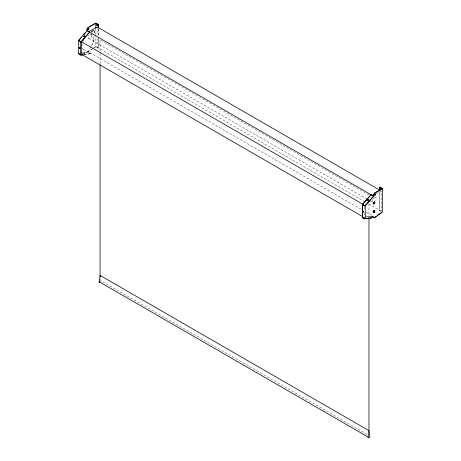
<?xml version="1.0" encoding="UTF-8"?>
<svg xmlns="http://www.w3.org/2000/svg" width="461" height="461" viewBox="0 0 461 461"><rect width="100%" height="100%" fill="white"/><g stroke="black" fill="none" stroke-linecap="round" stroke-linejoin="round"><path stroke-width="0.35" stroke-dasharray="2.31 1.73" d="M83.925 53.914C86.023 53.355 82.865 54.519 84.922 53.839M84.363 54.657L90.563 53.822L88.166 51.955L93.427 48.296M366.576 217.033L372.05 216.1L373.214 216.774M90.892 46.688L88.431 50.854A1.32 0.761 -60 0 1 87.112 51.615M91.197 46.065L91.929 44.896A8.442 4.875 -60 0 0 93.635 39.156A8.235 4.754 -60 0 0 91.929 35.388L88.431 33.365M93.001 48.376L87.999 51.857L80.589 52.859M93.554 47.99L95.779 46.446L365.077 201.947M94.009 47.886L95.767 46.665L95.767 35.313M95.767 46.665L98.458 47.996L98.458 37.358M381.218 211.472L379.708 210.602L379.887 191.332M376.504 193.758L381.282 190.998L381.282 211.299M78.566 53.136L79.914 52.952M82.098 52.773L87.999 51.857L88.172 52.439L90.563 53.822M83.804 54.542L90.615 53.62M362.565 217.385L364.599 217.108M365.273 217.016L372.05 216.1M81.787 53.453L89.486 52.479L361.24 209.375M368.103 217.281L373.704 216.572L366.224 212.25M84.369 53.851L84.006 53.626M84.484 53.885L84.841 54.127M93.744 30.639L94.027 30.801A2.305 1.331 -60 0 1 94.027 33.463M374.499 196.778L375.744 197.498A2.893 1.671 -60 0 1 375.744 200.835M368.973 194.98L100.054 39.721L100.054 51.459M93.635 39.156L93.595 39.133A8.442 4.875 -60 0 1 91.889 44.867L91.929 44.896M88.639 38.413L366.622 198.904M370.362 201.065L372.229 202.143M368.817 204.102L381.495 211.403M83.654 49.621L87.158 51.644M371.992 216.301L373.75 217.315M363.36 217.004L364.605 217.725M100.596 278.755L100.924 280.778L367.348 434.596M379.708 192.151L379.708 210.602M368.973 203.601L368.973 217.252M364.605 206.643L364.605 210.107M364.605 212.878L364.605 217.027M100.054 53.482L100.054 64.252M98.458 28.853L98.458 36.65M98.279 28.957L98.279 36.056M98.279 38.891L98.279 48.117M97.064 26.905L97.064 35.307M97.064 38.107L97.064 47.212M95.779 28.72L95.767 34.604M372.851 199.164A2.893 1.671 -60 0 1 375.744 197.498M372.321 201.751A2.893 1.671 -60 0 1 372.528 199.844M92.056 35.382A2.893 1.671 -60 0 1 89.059 38.545A2.893 1.671 -60 0 1 88.639 35.076M83.7 49.644A8.235 4.754 -60 0 1 81.995 45.875A8.442 4.875 -60 0 1 83.7 40.142M91.555 32.04A2.305 1.331 -60 0 1 93.86 30.708A2.305 1.331 -60 0 1 93.86 33.371M91.295 34.46A2.305 1.331 -60 0 0 91.555 34.702L91.439 34.633A2.305 1.331 -60 0 0 91.779 34.736M91.722 32.132A2.305 1.331 -60 0 1 94.027 30.801M91.722 34.794A2.305 1.331 -60 0 1 91.462 34.558M93.41 30.535A2.305 1.331 -60 0 1 93.744 33.301M91.18 32.512A2.305 1.331 -60 0 1 93.013 30.576M100.924 280.778A1.262 0.732 -60 0 1 100.832 281.613"/><path stroke-width="0.69" d="M83.706 36.413L84.536 36.027M99.83 282.674A1.262 0.732 -60 0 1 99.196 281.775L100.06 275.39L100.054 64.972M100.273 276.738L100.06 275.39L368.973 430.649L369.837 436.031A1.262 0.732 -60 0 1 368.973 437.829A1.262 0.732 -60 0 1 368.108 437.028L368.973 430.649L368.973 217.972M362.565 217.385L364.017 218.566L362.507 217.35L362.507 204.465L362.352 217.436L364.173 218.353C360.387 215.454 364.178 220.047 365.348 218.727M368.258 199.982L367.515 200.328M365.164 218.647L364.87 218.75M82.986 54.842L80.923 55.124L78.451 53.614L78.566 40.401L87.123 30.651A2.144 1.239 -60 0 1 88.443 27.476L95.767 23.252L98.458 24.6L98.458 28.144M78.733 40.493L81.591 37.283M83.977 34.604L85.412 32.996M80.923 55.124L80.923 41.899L89.693 32.045L87.308 30.841M83.124 54.634L81.078 54.911L81.078 41.922L89.693 32.045M371.122 194.53L362.548 204.361L364.841 205.75L373.548 196.017L371.122 194.53L373.571 196.034M362.548 204.361L371.191 194.657M365.354 205.975L373.813 196.144A2.144 1.239 -60 0 1 375.07 192.957L382.567 188.63L382.567 212.025L374.787 217.436L365.354 218.71L365.198 205.94M96.966 24.646L96.856 25.401L97.49 25.418M376.378 216.117L374.62 217.338L373.018 217.632M377.547 215.304L381.051 212.867M89.757 32.172L87.02 30.564A2.144 1.239 -60 0 1 88.276 27.378L95.779 23.05L98.458 24.6M379.708 190.024L379.887 187.08L382.567 188.63M373.762 196.219L373.594 196.052A2.144 1.239 -60 0 1 374.902 192.859L382.221 188.635L379.708 187.183M362.352 217.436L364.173 218.353M366.535 218.433L368.253 218.278M369.613 218.093L371.658 217.817M78.554 40.395L80.923 41.899M374.43 217.471L374.787 217.436L374.338 217.655M364.173 205.364L362.352 204.557L364.173 205.364L362.479 204.235L365.089 205.906M83.781 36.517L84.513 35.975M368.189 199.78C366.553 199.751 368.5 201.209 368.27 199.844M380.031 190.278L97.064 26.905L88.702 31.734L372.92 195.827M81.015 41.53L362.732 204.183M81.078 41.922L78.67 40.516M81.015 53.995L362.732 216.641M78.745 53.562L81.078 54.911M99.196 281.775L368.108 437.028M97.202 24.669L97.49 25.032M79.661 48.151C80.831 48.491 79.079 46.538 79.505 47.967M83.706 36.454C85.389 37.318 83.781 34.621 83.723 36.505M368.339 200.016L367.792 199.607L367.457 200.316M379.887 187.08L379.887 189.915M98.279 24.698L98.279 27.539M95.767 23.252L95.767 28.219M87.826 29.112A0.657 0.38 -60 0 1 88.547 28.398A0.657 0.38 -60 0 1 88.547 29.279A0.657 0.38 -60 0 1 87.826 29.395M374.574 194.283A0.657 0.38 -60 0 1 375.231 193.902A0.657 0.38 -60 0 1 375.231 194.663A0.657 0.38 -60 0 1 374.574 195.043M373.94 212.314A1.106 0.64 -60 0 1 373.168 211.697A1.106 0.64 -60 0 1 374.205 210.406A1.106 0.64 -60 0 1 374.62 211.472M374.493 211.732A1.106 0.64 -60 0 1 374.142 212.164M79.2 47.673C79.459 49.327 80.347 47.31 79.2 47.673M96.879 24.773L97.346 25.447L96.879 24.773M362.986 211.513C363.441 213.489 364.294 210.971 362.986 211.513M380.642 188.808C381.063 190.71 382.008 187.961 380.642 188.808M380.821 188.705L381.287 189.379L380.821 188.705M88.564 29.539A0.657 0.38 -60 0 0 88.777 28.519A0.657 0.38 -60 0 0 87.993 29.21A0.657 0.38 -60 0 0 88.564 29.539M375.191 195.02A0.657 0.38 -60 0 0 375.398 194A0.657 0.38 -60 0 0 374.62 194.692A0.657 0.38 -60 0 0 375.191 195.02M374.142 203.653A1.106 0.64 -60 0 0 374.493 201.941A1.106 0.64 -60 0 0 373.185 203.099A1.106 0.64 -60 0 0 374.142 203.653M374.309 203.75A1.106 0.64 -60 0 0 374.66 202.039A1.106 0.64 -60 0 0 373.352 203.197A1.106 0.64 -60 0 0 374.309 203.75M374.309 212.262A1.106 0.64 -60 0 0 374.66 210.55A1.106 0.64 -60 0 0 373.352 211.708A1.106 0.64 -60 0 0 374.309 212.262"/></g></svg>
